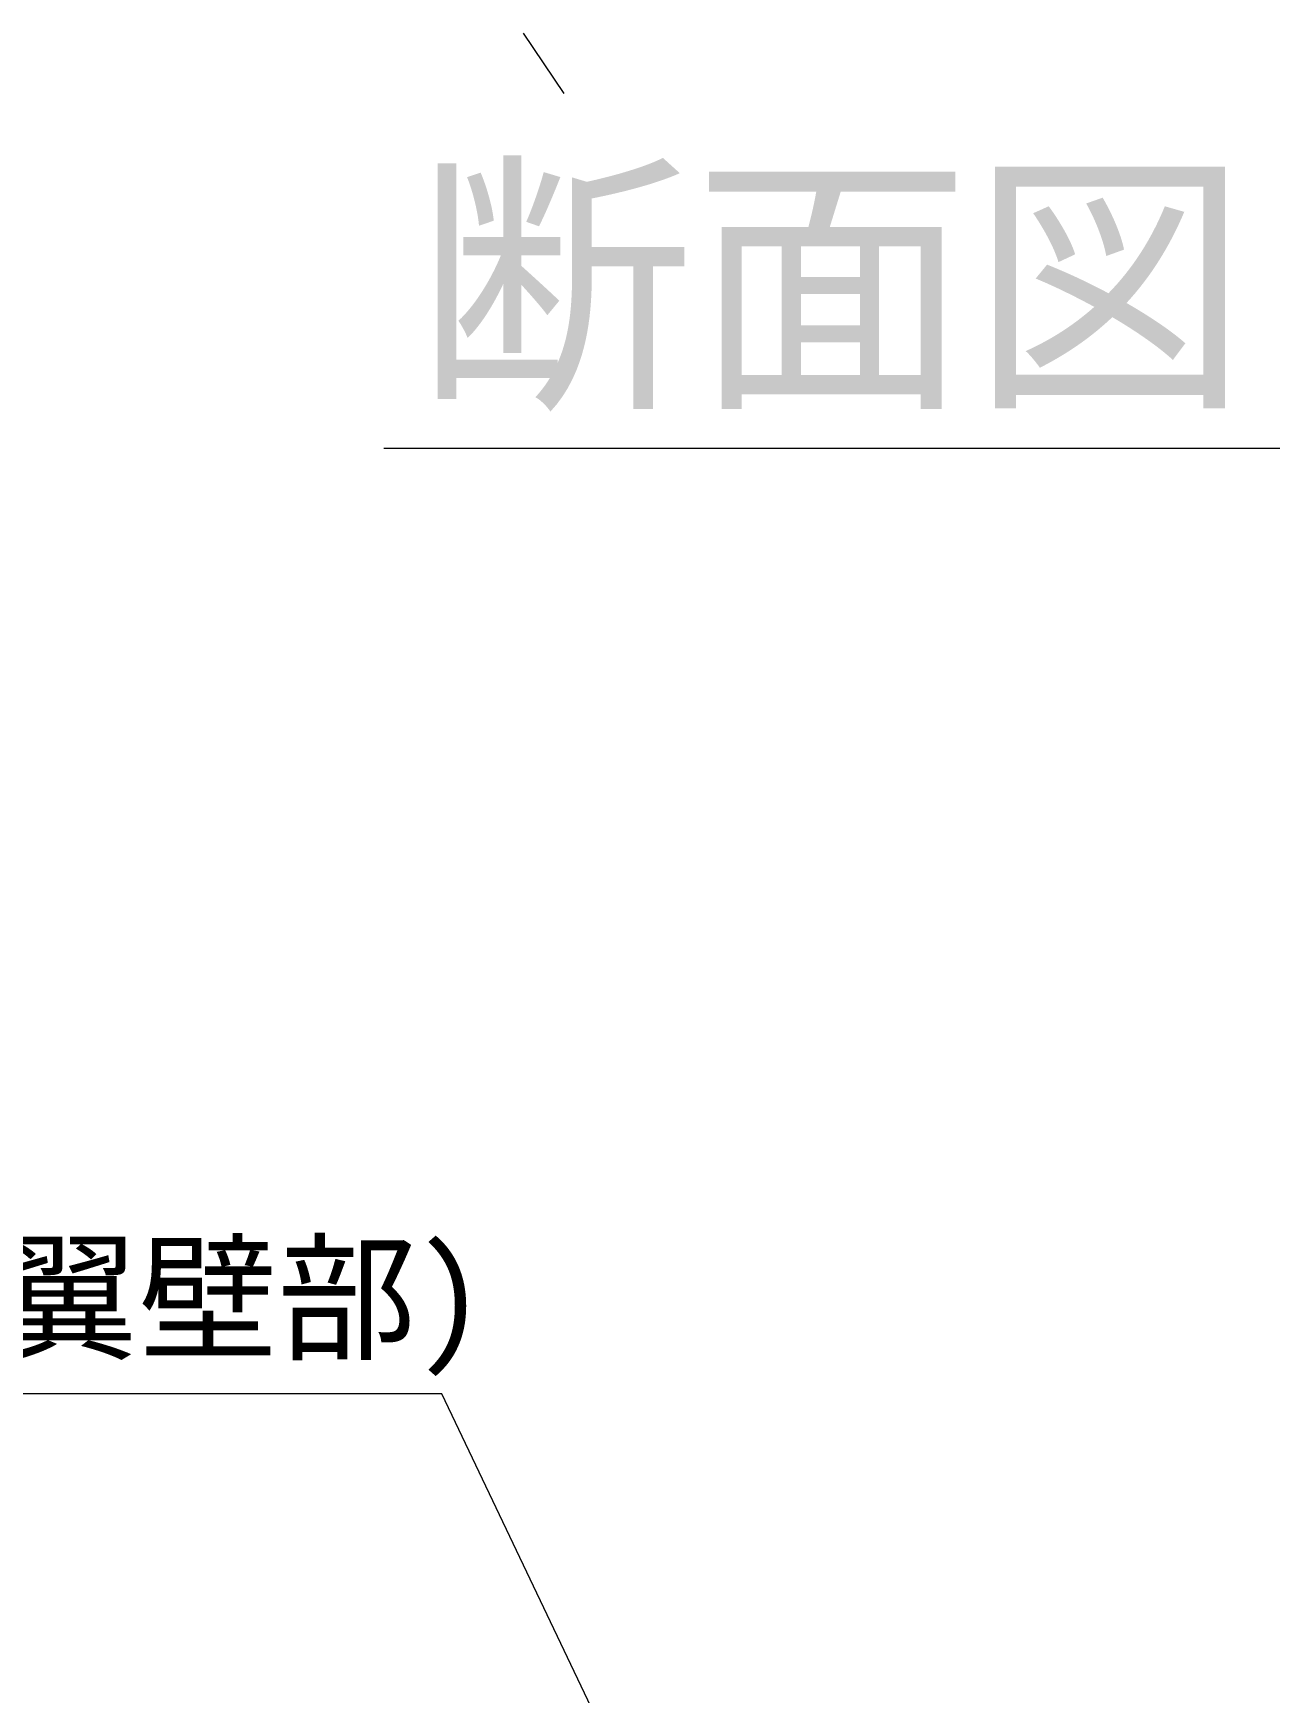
# Model space of a CAD drawing. Header units: millimetres. Extents: x -2078669 to -1085629, y -5987148 to 310365.
# Drawn here: x -1523719 to -1502294, y -770178 to -741670 of the extents above; entities that cross this region are included whole.
import ezdxf
from ezdxf.enums import TextEntityAlignment as Align

# ---------------------------------------------------------------- set-up
doc = ezdxf.new("R2010")
doc.units = ezdxf.units.MM
doc.header["$LTSCALE"] = 500
for name, color, linetype, lineweight in [('D-BGD', 7, 'Continuous', 13), ('D-BYP-STRC', 1, 'Continuous', 13), ('D-TTL-LINE', 7, 'Continuous', 13), ('D-TTL-TXT', 7, 'Continuous', 13)]:
    doc.layers.add(name, color=color, linetype=linetype, lineweight=lineweight)
doc.styles.add('MS ゴシック', font='MS Gothic.ttf')
doc.dimstyles.new('DIM-500-F', dxfattribs={"dimscale": 500, "dimtxt": 3.5, "dimasz": 2.5, "dimexe": 0, "dimexo": 2, "dimgap": 0.8, "dimtad": 1, "dimdec": 0, "dimzin": 0, "dimdsep": 46, "dimtxsty": 'MS ゴシック', "dimblk": 'OPEN', "dimcen": 0.1, "dimclrd": 256, "dimclre": 256, "dimclrt": 256, "dimaunit": 1, "dimadec": 4, "dimazin": 0, "dimtfac": 1, "dimtdec": 0, "dimtmove": 2, "dimatfit": 3, "dimldrblk": 'OPEN', "dimfxl": 1, "dimtolj": 1, "dimtzin": 0, "dimlwd": -1, "dimlwe": -1, "dimarcsym": 2})

# ---------------------------------------------------------------- blocks, each defined once
blk = doc.blocks.new('河川平面')
at = {"layer": 'D-BGD', "linetype": 'Continuous'}
blk.add_line((1795669, -2871170, 361825), (1796369, -2872205, 361814), dxfattribs=at)
blk = doc.blocks.new('_Open')
at = {"color": 0, "linetype": 'ByBlock', "lineweight": -2}
for p, q in [((-1, 0.167), (0, 0)), ((-1, -0.167), (0, 0)), ((0, 0), (-1, 0))]:
    blk.add_line(p, q, dxfattribs=at)

msp = doc.modelspace()

# ---------------------------------------------------------------- linework, layer by layer
at = {"layer": 'D-BYP-STRC'}
msp.add_line((-1516698.6, -765042.1), (-1553098.6, -765042.1), dxfattribs=at)
at = {"layer": 'D-TTL-LINE'}
msp.add_line((-1517694.3, -748796.3), (-1502294.3, -748796.3), dxfattribs=at)

# ---------------------------------------------------------------- block references
at = {"layer": 'D-BGD'}
msp.add_blockref('河川平面', (-3310965.8, 2129500.2), dxfattribs=at)

# ---------------------------------------------------------------- texts
at = {"layer": 'D-BYP-STRC', "style": 'MS ゴシック'}
msp.add_text('矢板工(遮水矢板:川裏翼壁部)', height=1750, dxfattribs=at).set_placement((-1548157.2, -763396.3), align=Align.MIDDLE_LEFT)
at = {"layer": 'D-TTL-TXT', "style": 'MS ゴシック'}
msp.add_text('断面図', height=3500, dxfattribs=at).set_placement((-1509994.3, -748796.3), align=Align.BOTTOM_CENTER)

# ---------------------------------------------------------------- leaders
at = {"layer": 'D-BYP-STRC'}
msp.add_leader([(-1508793.7, -781599.6), (-1516698.6, -765042.1)], dimstyle='DIM-500-F', dxfattribs=at)

doc.saveas('drawing.dxf')
